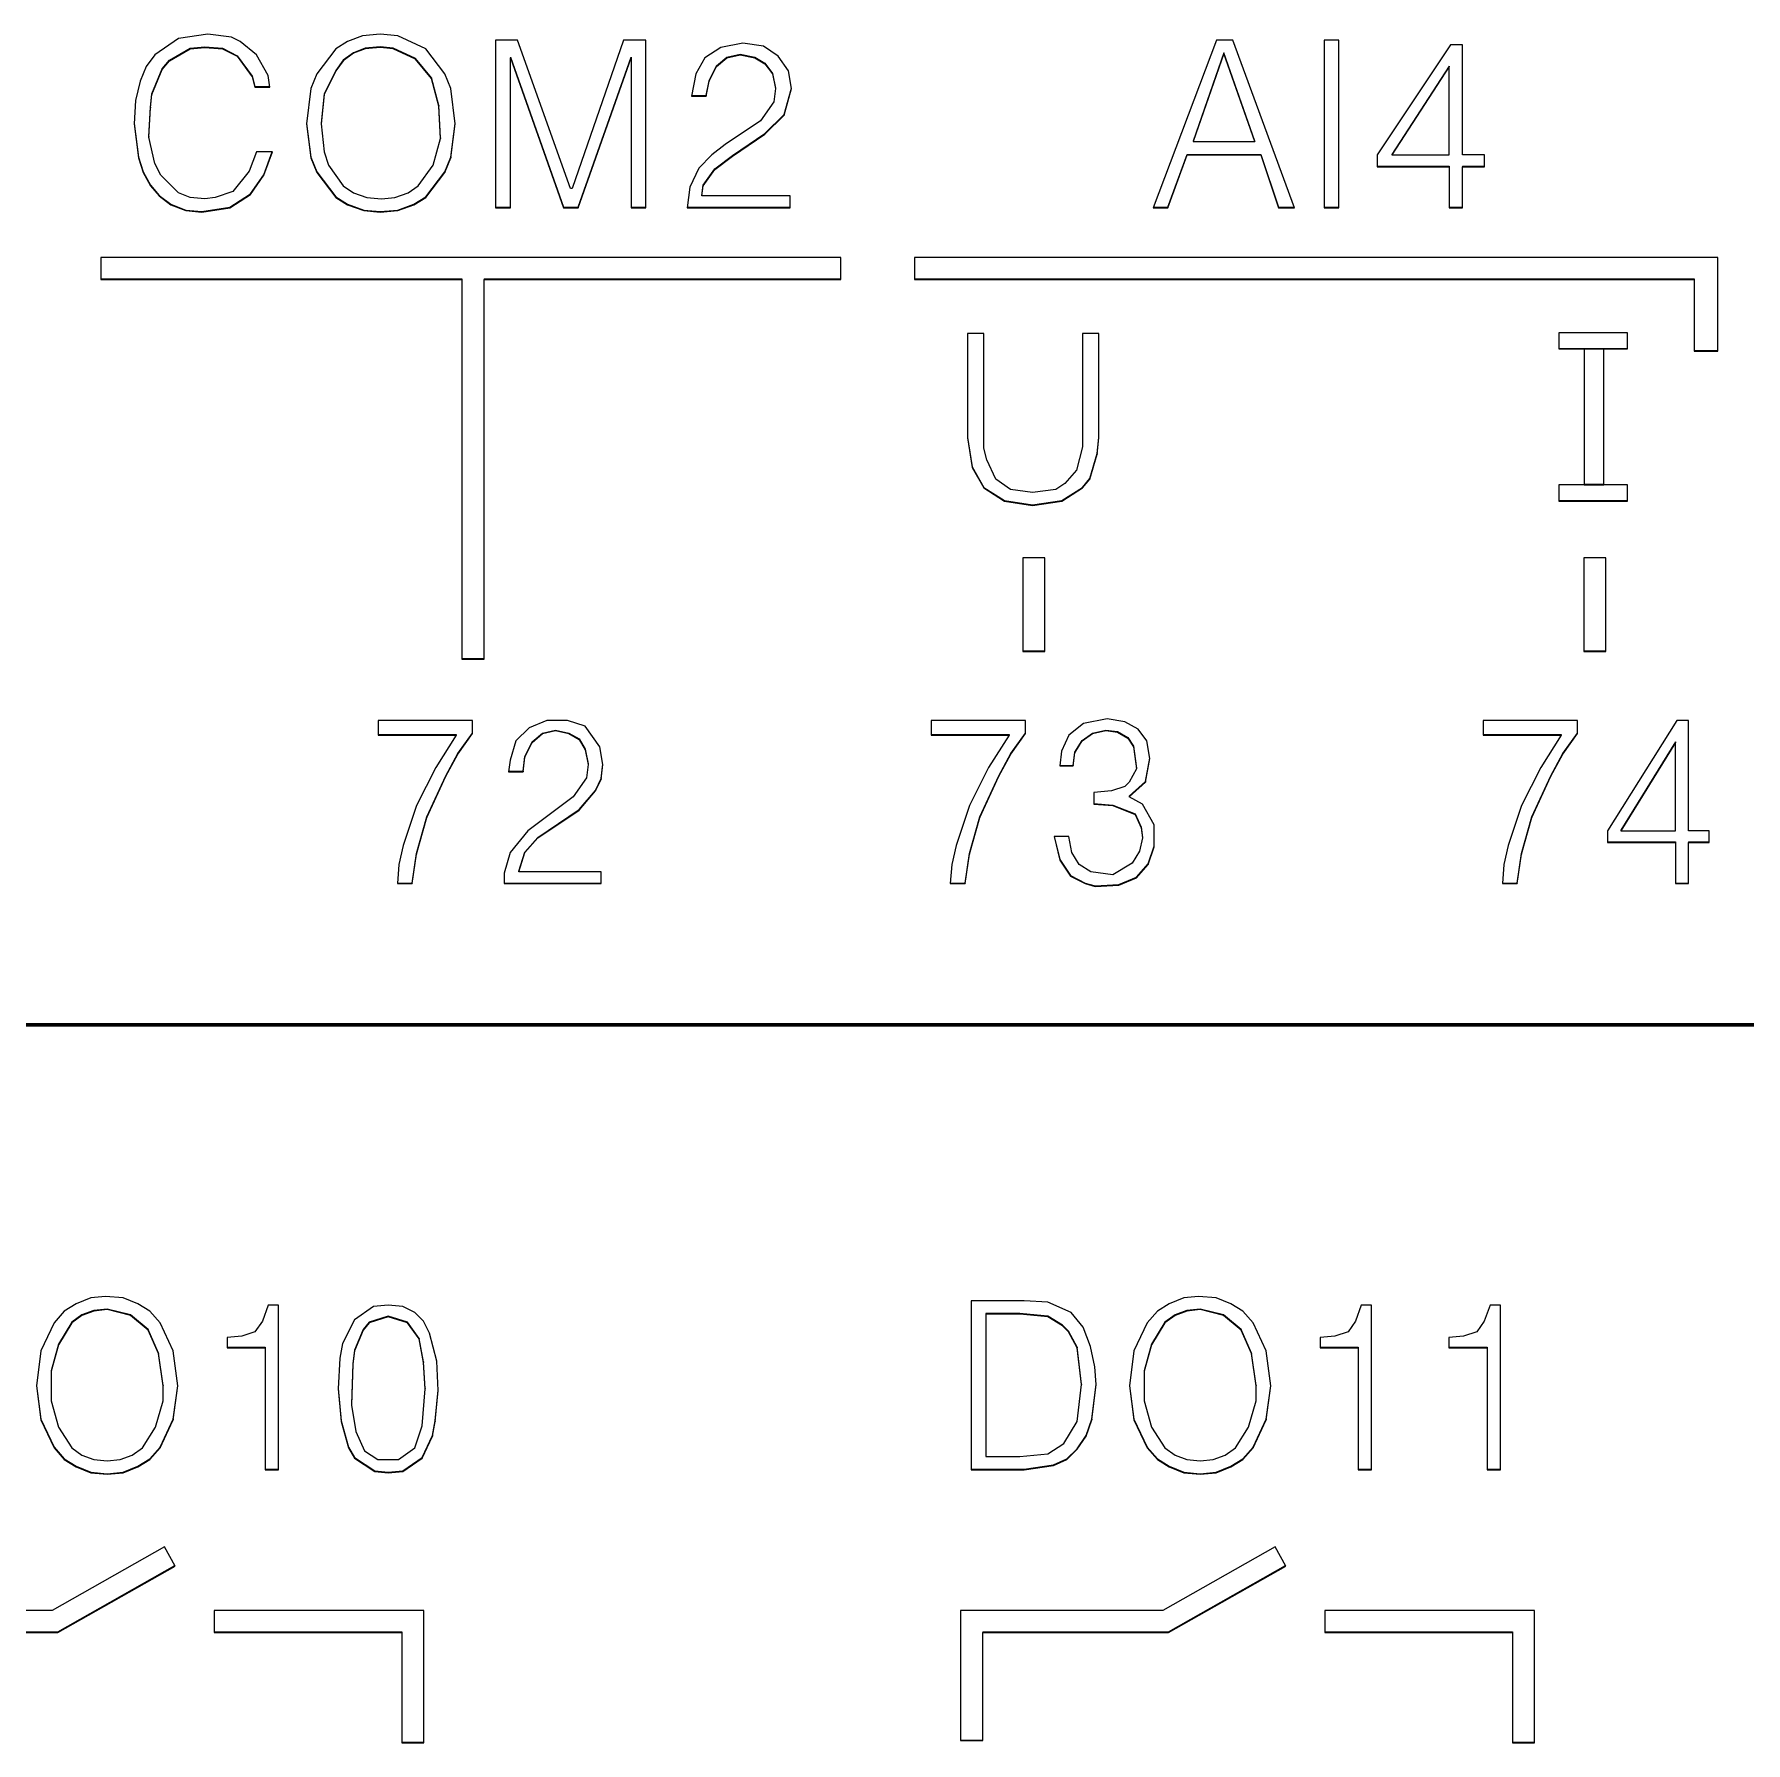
# Model space of a CAD drawing. Header units: millimetres. Extents: x 0 to 53000, y -591 to 24400.
# Drawn here: x 2838.14 to 2853.64, y 2864.5 to 2879.97 of the extents above; entities that cross this region are included whole.
import ezdxf
from ezdxf.enums import TextEntityAlignment as Align

# ---------------------------------------------------------------- set-up
doc = ezdxf.new("R2010")
doc.units = ezdxf.units.MM
doc.linetypes.add('K5LT_BASIC', pattern=[0])
doc.linetypes.add('K5LT_THIN', pattern=[0])
doc.layers.add('Основная', color=7, linetype='Continuous', lineweight=30)
doc.styles.add('текст', font='isocpeui.ttf')

# ---------------------------------------------------------------- blocks, each defined once
blk = doc.blocks.new('Программируемое реле ПР102')
at = {"layer": 'Основная', "linetype": 'K5LT_THIN', "lineweight": 18}
for p, q in [((51.276, -25.07), (51.063, -25.217)), ((51.543, -25.03), (51.276, -25.07)), ((51.756, -25.057), (51.543, -25.03)), ((51.836, -25.097), (51.756, -25.057)), ((51.983, -25.217), (51.836, -25.097)), ((52.809, -25.097), (52.703, -25.164)), ((52.943, -25.044), (52.809, -25.097)), ((53.103, -25.03), (52.943, -25.044)), ((53.263, -25.044), (53.103, -25.03)), ((53.516, -25.164), (53.263, -25.044)), ((54.149, -25.084), (54.149, -26.601)), ((54.349, -25.084), (54.149, -25.084)), ((54.829, -26.428), (54.349, -25.084)), ((55.309, -25.084), (54.843, -26.428)), ((55.509, -25.084), (55.309, -25.084)), ((55.509, -26.601), (55.509, -25.084)), ((56.389, -25.11), (56.189, -25.15)), ((56.576, -25.137), (56.389, -25.11)), ((60.679, -25.085), (60.106, -26.602)), ((60.826, -25.085), (60.679, -25.085)), ((61.386, -26.602), (60.826, -25.085)), ((61.653, -25.085), (61.653, -26.602)), ((61.786, -25.085), (61.653, -25.085)), ((61.786, -26.602), (61.786, -25.085)), ((51.063, -25.217), (50.983, -25.323)), ((51.129, -25.345), (51.196, -25.265)), ((51.196, -25.265), (51.383, -25.158)), ((51.196, -25.27), (51.383, -25.164)), ((51.196, -25.265), (51.196, -25.27)), ((51.383, -25.158), (51.516, -25.145)), ((51.383, -25.164), (51.516, -25.15)), ((51.383, -25.158), (51.383, -25.164)), ((51.516, -25.145), (51.676, -25.158)), ((51.516, -25.145), (51.516, -25.15)), ((51.516, -25.15), (51.676, -25.164)), ((51.676, -25.158), (51.809, -25.225)), ((51.676, -25.158), (51.676, -25.164)), ((51.676, -25.164), (51.809, -25.23)), ((51.809, -25.225), (51.809, -25.23)), ((51.809, -25.225), (51.943, -25.411)), ((51.809, -25.23), (51.943, -25.416)), ((52.089, -25.403), (51.983, -25.217)), ((52.703, -25.164), (52.529, -25.39)), ((52.769, -25.265), (52.703, -25.358)), ((52.863, -25.198), (52.769, -25.265)), ((52.863, -25.203), (52.769, -25.27)), ((52.769, -25.265), (52.769, -25.27)), ((52.969, -25.158), (52.863, -25.198)), ((52.969, -25.164), (52.863, -25.203)), ((52.863, -25.198), (52.863, -25.203)), ((53.103, -25.145), (52.969, -25.158)), ((53.103, -25.15), (52.969, -25.164)), ((52.969, -25.158), (52.969, -25.164)), ((53.223, -25.158), (53.103, -25.145)), ((53.103, -25.145), (53.103, -25.15)), ((53.223, -25.164), (53.103, -25.15)), ((53.423, -25.251), (53.223, -25.158)), ((53.223, -25.158), (53.223, -25.164)), ((53.423, -25.257), (53.223, -25.164)), ((53.423, -25.251), (53.423, -25.257)), ((53.569, -25.425), (53.423, -25.251)), ((53.569, -25.43), (53.423, -25.257)), ((53.689, -25.39), (53.516, -25.164)), ((54.283, -25.238), (54.283, -25.243)), ((54.283, -25.238), (54.763, -26.596)), ((54.283, -26.601), (54.283, -25.243)), ((54.283, -25.243), (54.763, -26.601)), ((54.896, -26.596), (55.376, -25.238)), ((54.896, -26.601), (55.376, -25.243)), ((55.376, -25.238), (55.376, -25.243)), ((55.376, -25.243), (55.376, -26.601)), ((56.043, -25.243), (55.963, -25.39)), ((56.189, -25.15), (56.043, -25.243)), ((56.149, -25.318), (56.243, -25.238)), ((56.149, -25.323), (56.243, -25.243)), ((56.243, -25.238), (56.363, -25.212)), ((56.243, -25.243), (56.363, -25.217)), ((56.243, -25.238), (56.243, -25.243)), ((56.363, -25.212), (56.363, -25.217)), ((56.363, -25.212), (56.496, -25.238)), ((56.363, -25.217), (56.496, -25.243)), ((56.496, -25.238), (56.496, -25.243)), ((56.496, -25.238), (56.589, -25.291)), ((56.496, -25.243), (56.589, -25.297)), ((56.709, -25.23), (56.576, -25.137)), ((56.803, -25.363), (56.709, -25.23)), ((60.746, -25.199), (60.466, -25.998)), ((60.746, -25.204), (60.466, -26.003)), ((60.746, -25.199), (60.746, -25.204)), ((61.026, -25.998), (60.746, -25.199)), ((61.026, -26.003), (60.746, -25.204)), ((62.799, -25.125), (62.133, -26.123)), ((62.906, -25.125), (62.799, -25.125)), ((62.906, -26.123), (62.906, -25.125)), ((50.983, -25.323), (50.929, -25.456)), ((51.036, -25.571), (51.129, -25.345)), ((51.036, -25.576), (51.129, -25.35)), ((51.129, -25.35), (51.196, -25.27)), ((51.129, -25.345), (51.129, -25.35)), ((51.943, -25.411), (51.943, -25.416)), ((51.943, -25.411), (51.969, -25.504)), ((51.943, -25.416), (51.969, -25.51)), ((52.103, -25.51), (52.089, -25.403)), ((52.529, -25.39), (52.476, -25.523)), ((52.703, -25.358), (52.596, -25.571)), ((52.703, -25.363), (52.596, -25.576)), ((52.769, -25.27), (52.703, -25.363)), ((52.703, -25.358), (52.703, -25.363)), ((53.743, -25.523), (53.689, -25.39)), ((55.963, -25.39), (55.923, -25.59)), ((56.083, -25.451), (56.149, -25.318)), ((56.083, -25.456), (56.149, -25.323)), ((56.149, -25.318), (56.149, -25.323)), ((56.589, -25.291), (56.656, -25.385)), ((56.589, -25.291), (56.589, -25.297)), ((56.589, -25.297), (56.656, -25.39)), ((56.656, -25.385), (56.656, -25.39)), ((56.656, -25.385), (56.683, -25.518)), ((56.656, -25.39), (56.683, -25.523)), ((56.829, -25.523), (56.803, -25.363)), ((62.786, -25.319), (62.266, -26.118)), ((62.786, -25.324), (62.266, -26.123)), ((62.786, -25.319), (62.786, -25.324)), ((62.786, -26.123), (62.786, -25.324)), ((50.929, -25.456), (50.889, -25.629)), ((51.023, -25.691), (51.036, -25.571)), ((51.023, -25.696), (51.036, -25.576)), ((51.036, -25.571), (51.036, -25.576)), ((51.969, -25.504), (52.102, -25.504)), ((51.969, -25.504), (51.969, -25.51)), ((51.969, -25.51), (52.103, -25.51)), ((52.476, -25.523), (52.436, -25.842)), ((52.596, -25.571), (52.569, -25.837)), ((52.596, -25.576), (52.569, -25.842)), ((52.596, -25.571), (52.596, -25.576)), ((53.569, -25.425), (53.569, -25.43)), ((53.636, -25.677), (53.569, -25.425)), ((53.636, -25.683), (53.569, -25.43)), ((53.783, -25.842), (53.743, -25.523)), ((56.056, -25.584), (56.083, -25.451)), ((56.056, -25.59), (56.083, -25.456)), ((56.083, -25.451), (56.083, -25.456)), ((56.683, -25.523), (56.669, -25.643)), ((56.683, -25.518), (56.683, -25.523)), ((56.763, -25.757), (56.829, -25.52)), ((56.763, -25.763), (56.829, -25.523)), ((50.889, -25.629), (50.876, -25.842)), ((51.009, -25.957), (51.023, -25.691)), ((51.009, -25.962), (51.023, -25.696)), ((51.023, -25.691), (51.023, -25.696)), ((53.636, -25.677), (53.636, -25.683)), ((53.649, -25.97), (53.636, -25.677)), ((53.649, -25.976), (53.636, -25.683)), ((55.923, -25.59), (56.056, -25.59)), ((55.924, -25.584), (56.056, -25.584)), ((56.056, -25.584), (56.056, -25.59)), ((56.669, -25.643), (56.549, -25.816)), ((50.876, -25.839), (50.916, -26.143)), ((50.876, -25.842), (50.916, -26.149)), ((52.436, -25.84), (52.476, -26.143)), ((52.436, -25.842), (52.476, -26.149)), ((52.569, -25.837), (52.569, -25.842)), ((52.569, -25.842), (52.596, -26.095)), ((53.743, -26.143), (53.782, -25.84)), ((53.743, -26.149), (53.783, -25.842)), ((56.549, -25.816), (56.229, -26.029)), ((56.589, -25.93), (56.763, -25.757)), ((56.589, -25.936), (56.763, -25.763)), ((56.763, -25.757), (56.763, -25.763)), ((51.009, -25.957), (51.009, -25.962)), ((51.063, -26.202), (51.009, -25.962)), ((53.583, -26.215), (53.649, -25.976)), ((53.649, -25.97), (53.649, -25.976)), ((56.229, -26.029), (56.109, -26.122)), ((56.296, -26.13), (56.589, -25.93)), ((56.296, -26.135), (56.589, -25.936)), ((56.589, -25.93), (56.589, -25.936)), ((60.466, -25.998), (60.466, -26.003)), ((60.466, -26.003), (61.026, -26.003)), ((61.026, -25.998), (61.026, -26.003)), ((50.916, -26.143), (50.956, -26.277)), ((50.916, -26.143), (50.916, -26.149)), ((50.916, -26.149), (50.956, -26.282)), ((51.983, -26.095), (51.916, -26.269)), ((52.129, -26.095), (51.983, -26.095)), ((52.049, -26.303), (52.127, -26.095)), ((52.049, -26.308), (52.129, -26.095)), ((52.476, -26.143), (52.529, -26.277)), ((52.476, -26.143), (52.476, -26.149)), ((52.476, -26.149), (52.529, -26.282)), ((52.596, -26.095), (52.636, -26.215)), ((53.689, -26.277), (53.743, -26.143)), ((53.689, -26.282), (53.743, -26.149)), ((53.743, -26.143), (53.743, -26.149)), ((56.109, -26.122), (55.989, -26.242)), ((56.136, -26.25), (56.296, -26.13)), ((56.136, -26.255), (56.296, -26.135)), ((56.296, -26.13), (56.296, -26.135)), ((60.239, -26.597), (60.413, -26.118)), ((60.239, -26.602), (60.413, -26.123)), ((60.413, -26.118), (60.413, -26.123)), ((60.413, -26.118), (61.079, -26.118)), ((60.413, -26.123), (61.079, -26.123)), ((61.079, -26.118), (61.239, -26.597)), ((61.079, -26.118), (61.079, -26.123)), ((61.079, -26.123), (61.239, -26.602)), ((62.133, -26.123), (62.133, -26.23)), ((62.266, -26.118), (62.266, -26.123)), ((62.266, -26.123), (62.786, -26.123)), ((63.106, -26.123), (62.906, -26.123)), ((63.106, -26.23), (63.106, -26.123)), ((50.956, -26.277), (50.956, -26.282)), ((50.956, -26.277), (51.023, -26.396)), ((50.956, -26.282), (51.023, -26.402)), ((51.116, -26.308), (51.063, -26.202)), ((51.276, -26.468), (51.116, -26.308)), ((51.916, -26.269), (51.769, -26.455)), ((51.929, -26.476), (52.049, -26.303)), ((51.929, -26.482), (52.049, -26.308)), ((52.049, -26.303), (52.049, -26.308)), ((52.529, -26.277), (52.529, -26.282)), ((52.529, -26.277), (52.703, -26.503)), ((52.529, -26.282), (52.703, -26.508)), ((52.636, -26.215), (52.769, -26.402)), ((53.449, -26.402), (53.583, -26.215)), ((53.516, -26.503), (53.689, -26.277)), ((53.516, -26.508), (53.689, -26.282)), ((53.689, -26.277), (53.689, -26.282)), ((55.989, -26.242), (55.909, -26.415)), ((56.029, -26.396), (56.136, -26.25)), ((56.029, -26.402), (56.136, -26.255)), ((56.136, -26.25), (56.136, -26.255)), ((62.133, -26.224), (62.786, -26.224)), ((62.133, -26.23), (62.786, -26.23)), ((62.786, -26.224), (62.786, -26.23)), ((62.786, -26.23), (62.786, -26.602)), ((62.906, -26.224), (62.906, -26.23)), ((62.906, -26.224), (63.106, -26.224)), ((62.906, -26.602), (62.906, -26.23)), ((62.906, -26.23), (63.106, -26.23)), ((51.023, -26.396), (51.023, -26.402)), ((51.023, -26.396), (51.103, -26.49)), ((51.023, -26.402), (51.103, -26.495)), ((51.103, -26.49), (51.103, -26.495)), ((51.103, -26.49), (51.209, -26.569)), ((51.103, -26.495), (51.209, -26.575)), ((51.383, -26.508), (51.276, -26.468)), ((51.516, -26.521), (51.383, -26.508)), ((51.609, -26.508), (51.516, -26.521)), ((51.769, -26.455), (51.609, -26.508)), ((51.743, -26.596), (51.929, -26.476)), ((51.743, -26.601), (51.929, -26.482)), ((51.929, -26.476), (51.929, -26.482)), ((52.703, -26.503), (52.703, -26.508)), ((52.703, -26.503), (52.809, -26.569)), ((52.703, -26.508), (52.809, -26.575)), ((52.769, -26.402), (52.863, -26.468)), ((52.863, -26.468), (52.983, -26.508)), ((52.983, -26.508), (53.116, -26.521)), ((53.116, -26.521), (53.236, -26.508)), ((53.236, -26.508), (53.356, -26.468)), ((53.356, -26.468), (53.449, -26.402)), ((53.409, -26.569), (53.516, -26.503)), ((53.409, -26.575), (53.516, -26.508)), ((53.516, -26.503), (53.516, -26.508)), ((54.843, -26.428), (54.829, -26.428)), ((55.909, -26.415), (55.883, -26.601)), ((56.016, -26.49), (56.029, -26.396)), ((56.016, -26.495), (56.029, -26.402)), ((56.016, -26.49), (56.016, -26.495)), ((56.816, -26.495), (56.016, -26.495)), ((56.029, -26.396), (56.029, -26.402)), ((56.816, -26.601), (56.816, -26.495)), ((51.209, -26.569), (51.209, -26.575)), ((51.209, -26.569), (51.343, -26.623)), ((51.209, -26.575), (51.343, -26.628)), ((51.343, -26.623), (51.343, -26.628)), ((51.343, -26.623), (51.489, -26.636)), ((51.343, -26.628), (51.489, -26.641)), ((51.489, -26.636), (51.743, -26.596)), ((51.489, -26.641), (51.743, -26.601)), ((51.489, -26.636), (51.489, -26.641)), ((51.743, -26.596), (51.743, -26.601)), ((52.809, -26.569), (52.809, -26.575)), ((52.809, -26.569), (52.956, -26.623)), ((52.809, -26.575), (52.956, -26.628)), ((52.956, -26.623), (53.103, -26.636)), ((52.956, -26.623), (52.956, -26.628)), ((52.956, -26.628), (53.103, -26.641)), ((53.103, -26.636), (53.263, -26.623)), ((53.103, -26.641), (53.263, -26.628)), ((53.103, -26.636), (53.103, -26.641)), ((53.263, -26.623), (53.409, -26.569)), ((53.263, -26.628), (53.409, -26.575)), ((53.263, -26.623), (53.263, -26.628)), ((53.409, -26.569), (53.409, -26.575)), ((54.149, -26.596), (54.283, -26.596)), ((54.149, -26.601), (54.283, -26.601)), ((54.763, -26.596), (54.763, -26.601)), ((54.763, -26.596), (54.896, -26.596)), ((54.763, -26.601), (54.896, -26.601)), ((54.896, -26.596), (54.896, -26.601)), ((55.376, -26.596), (55.509, -26.596)), ((55.376, -26.601), (55.509, -26.601)), ((55.883, -26.596), (56.816, -26.596)), ((55.883, -26.601), (56.816, -26.601)), ((60.106, -26.602), (60.239, -26.602)), ((60.108, -26.597), (60.239, -26.597)), ((60.239, -26.597), (60.239, -26.602)), ((61.239, -26.597), (61.384, -26.597)), ((61.239, -26.597), (61.239, -26.602)), ((61.239, -26.602), (61.386, -26.602)), ((61.653, -26.597), (61.786, -26.597)), ((61.653, -26.602), (61.786, -26.602)), ((62.786, -26.597), (62.906, -26.597)), ((62.786, -26.602), (62.906, -26.602)), ((50.575, -27.052), (50.575, -27.252)), ((57.275, -27.052), (50.575, -27.052)), ((57.275, -27.252), (57.275, -27.052)), ((65.219, -27.053), (57.944, -27.053)), ((57.944, -27.053), (57.944, -27.25)), ((65.219, -27.25), (65.219, -27.053)), ((50.575, -27.246), (53.845, -27.246)), ((50.575, -27.252), (53.845, -27.252)), ((53.845, -27.246), (53.845, -27.252)), ((53.845, -27.252), (53.845, -30.69)), ((54.045, -27.246), (54.045, -27.252)), ((54.045, -27.246), (57.275, -27.246)), ((54.045, -30.69), (54.045, -27.252)), ((54.045, -27.252), (57.275, -27.252)), ((57.944, -27.245), (65.005, -27.245)), ((57.944, -27.25), (65.005, -27.25)), ((65.005, -27.245), (65.005, -27.25)), ((65.005, -27.25), (65.005, -27.9)), ((65.219, -27.9), (65.219, -27.25)), ((58.572, -27.741), (58.425, -27.741)), ((58.425, -27.741), (58.425, -28.686)), ((58.572, -28.779), (58.572, -27.741)), ((59.612, -27.741), (59.465, -27.741)), ((59.465, -27.741), (59.465, -28.766)), ((59.612, -28.686), (59.612, -27.741)), ((64.402, -27.734), (63.78, -27.734)), ((63.78, -27.734), (63.78, -27.88)), ((64.402, -27.88), (64.402, -27.734)), ((63.78, -27.875), (64.402, -27.875)), ((63.78, -27.88), (64.402, -27.88)), ((64.01, -27.883), (64.01, -29.11)), ((64.187, -27.883), (64.01, -27.883)), ((64.187, -29.11), (64.187, -27.883)), ((65.005, -27.895), (65.219, -27.895)), ((65.005, -27.9), (65.219, -27.9)), ((58.425, -28.681), (58.465, -28.947)), ((58.425, -28.686), (58.465, -28.953)), ((58.599, -28.886), (58.572, -28.779)), ((59.465, -28.766), (59.412, -28.979)), ((59.532, -29.054), (59.599, -28.827)), ((59.532, -29.059), (59.599, -28.833)), ((59.599, -28.827), (59.612, -28.681)), ((59.599, -28.833), (59.612, -28.686)), ((59.599, -28.827), (59.599, -28.833)), ((58.465, -28.947), (58.572, -29.134)), ((58.465, -28.947), (58.465, -28.953)), ((58.465, -28.953), (58.572, -29.139)), ((58.679, -29.059), (58.599, -28.886)), ((59.412, -28.979), (59.305, -29.099)), ((58.572, -29.134), (58.759, -29.254)), ((58.572, -29.134), (58.572, -29.139)), ((58.572, -29.139), (58.759, -29.259)), ((58.812, -29.152), (58.679, -29.059)), ((59.305, -29.099), (59.225, -29.152)), ((59.279, -29.254), (59.465, -29.134)), ((59.279, -29.259), (59.465, -29.139)), ((59.465, -29.134), (59.532, -29.054)), ((59.465, -29.139), (59.532, -29.059)), ((59.465, -29.134), (59.465, -29.139)), ((59.532, -29.054), (59.532, -29.059)), ((63.78, -29.112), (63.78, -29.258)), ((64.402, -29.112), (63.78, -29.112)), ((64.01, -29.104), (64.187, -29.104)), ((64.01, -29.11), (64.187, -29.11)), ((64.402, -29.258), (64.402, -29.112)), ((58.759, -29.254), (58.759, -29.259)), ((58.759, -29.254), (59.012, -29.293)), ((58.759, -29.259), (59.012, -29.299)), ((59.012, -29.179), (58.812, -29.152)), ((59.225, -29.152), (59.012, -29.179)), ((59.012, -29.293), (59.279, -29.254)), ((59.012, -29.299), (59.279, -29.259)), ((59.012, -29.293), (59.012, -29.299)), ((59.279, -29.254), (59.279, -29.259)), ((63.78, -29.253), (64.402, -29.253)), ((63.78, -29.258), (64.402, -29.258)), ((58.925, -29.771), (58.925, -30.62)), ((59.125, -29.771), (58.925, -29.771)), ((59.125, -30.62), (59.125, -29.771)), ((64.005, -29.771), (64.005, -30.62)), ((64.205, -29.771), (64.005, -29.771)), ((64.205, -30.62), (64.205, -29.771)), ((53.845, -30.685), (54.045, -30.685)), ((53.845, -30.69), (54.045, -30.69)), ((58.925, -30.615), (59.125, -30.615)), ((58.925, -30.62), (59.125, -30.62)), ((64.005, -30.615), (64.205, -30.615)), ((64.005, -30.62), (64.205, -30.62)), ((53.087, -31.244), (53.087, -31.377)), ((53.94, -31.244), (53.087, -31.244)), ((53.94, -31.364), (53.94, -31.244)), ((54.453, -31.311), (54.333, -31.43)), ((54.613, -31.244), (54.453, -31.311)), ((54.8, -31.244), (54.613, -31.244)), ((54.96, -31.297), (54.8, -31.244)), ((55.093, -31.484), (54.96, -31.297)), ((58.095, -31.244), (58.095, -31.377)), ((58.948, -31.244), (58.095, -31.244)), ((58.948, -31.364), (58.948, -31.244)), ((59.475, -31.271), (59.341, -31.377)), ((59.688, -31.231), (59.475, -31.271)), ((59.848, -31.257), (59.688, -31.231)), ((59.968, -31.324), (59.848, -31.257)), ((63.095, -31.244), (63.095, -31.377)), ((63.948, -31.244), (63.095, -31.244)), ((63.948, -31.364), (63.948, -31.244)), ((64.848, -31.244), (64.221, -32.243)), ((64.955, -31.244), (64.848, -31.244)), ((64.955, -32.243), (64.955, -31.244)), ((53.087, -31.372), (53.793, -31.372)), ((53.087, -31.377), (53.793, -31.377)), ((53.793, -31.377), (53.607, -31.67)), ((53.793, -31.372), (53.793, -31.377)), ((53.807, -31.545), (53.94, -31.359)), ((53.807, -31.55), (53.94, -31.364)), ((54.333, -31.43), (54.28, -31.604)), ((54.413, -31.572), (54.48, -31.439)), ((54.413, -31.577), (54.48, -31.444)), ((54.48, -31.439), (54.573, -31.359)), ((54.48, -31.444), (54.573, -31.364)), ((54.48, -31.439), (54.48, -31.444)), ((54.573, -31.359), (54.693, -31.332)), ((54.573, -31.364), (54.693, -31.337)), ((54.573, -31.359), (54.573, -31.364)), ((54.693, -31.332), (54.813, -31.359)), ((54.693, -31.332), (54.693, -31.337)), ((54.693, -31.337), (54.813, -31.364)), ((54.813, -31.359), (54.813, -31.364)), ((54.813, -31.359), (54.907, -31.412)), ((54.813, -31.364), (54.907, -31.417)), ((54.907, -31.412), (54.907, -31.417)), ((54.907, -31.412), (54.96, -31.505)), ((54.907, -31.417), (54.96, -31.51)), ((58.095, -31.372), (58.801, -31.372)), ((58.095, -31.377), (58.801, -31.377)), ((58.801, -31.377), (58.615, -31.67)), ((58.801, -31.372), (58.801, -31.377)), ((58.815, -31.545), (58.948, -31.359)), ((58.815, -31.55), (58.948, -31.364)), ((59.341, -31.377), (59.275, -31.524)), ((59.395, -31.532), (59.461, -31.425)), ((59.395, -31.537), (59.461, -31.43)), ((59.461, -31.425), (59.555, -31.359)), ((59.461, -31.43), (59.555, -31.364)), ((59.461, -31.425), (59.461, -31.43)), ((59.555, -31.359), (59.675, -31.332)), ((59.555, -31.364), (59.675, -31.337)), ((59.555, -31.359), (59.555, -31.364)), ((59.675, -31.332), (59.675, -31.337)), ((59.675, -31.332), (59.781, -31.345)), ((59.675, -31.337), (59.781, -31.351)), ((59.781, -31.345), (59.781, -31.351)), ((59.781, -31.345), (59.875, -31.399)), ((59.781, -31.351), (59.875, -31.404)), ((59.875, -31.399), (59.928, -31.479)), ((59.875, -31.399), (59.875, -31.404)), ((59.875, -31.404), (59.928, -31.484)), ((60.048, -31.43), (59.968, -31.324)), ((60.075, -31.59), (60.048, -31.43)), ((63.095, -31.372), (63.801, -31.372)), ((63.095, -31.377), (63.801, -31.377)), ((63.801, -31.377), (63.615, -31.67)), ((63.801, -31.372), (63.801, -31.377)), ((63.815, -31.545), (63.948, -31.359)), ((63.815, -31.55), (63.948, -31.364)), ((64.835, -31.439), (64.341, -32.237)), ((64.835, -31.444), (64.341, -32.243)), ((64.835, -31.439), (64.835, -31.444)), ((64.835, -32.243), (64.835, -31.444)), ((53.7, -31.745), (53.807, -31.545)), ((53.7, -31.75), (53.807, -31.55)), ((53.807, -31.545), (53.807, -31.55)), ((54.28, -31.604), (54.267, -31.71)), ((54.4, -31.705), (54.413, -31.572)), ((54.4, -31.71), (54.413, -31.577)), ((54.413, -31.572), (54.413, -31.577)), ((54.96, -31.505), (54.987, -31.638)), ((54.96, -31.505), (54.96, -31.51)), ((54.96, -31.51), (54.987, -31.644)), ((55.12, -31.644), (55.093, -31.484)), ((58.708, -31.745), (58.815, -31.545)), ((58.708, -31.75), (58.815, -31.55)), ((58.815, -31.545), (58.815, -31.55)), ((59.275, -31.524), (59.261, -31.657)), ((59.381, -31.652), (59.395, -31.532)), ((59.381, -31.657), (59.395, -31.537)), ((59.395, -31.532), (59.395, -31.537)), ((59.928, -31.479), (59.928, -31.484)), ((59.928, -31.479), (59.955, -31.678)), ((59.928, -31.484), (59.955, -31.683)), ((60.035, -31.798), (60.074, -31.587)), ((60.035, -31.803), (60.075, -31.59)), ((63.708, -31.745), (63.815, -31.545)), ((63.708, -31.75), (63.815, -31.55)), ((63.815, -31.545), (63.815, -31.55)), ((53.607, -31.67), (53.433, -32.016)), ((53.527, -32.118), (53.7, -31.745)), ((53.527, -32.123), (53.7, -31.75)), ((53.7, -31.745), (53.7, -31.75)), ((54.267, -31.705), (54.4, -31.705)), ((54.267, -31.71), (54.4, -31.71)), ((54.4, -31.705), (54.4, -31.71)), ((54.973, -31.763), (54.853, -31.936)), ((54.987, -31.644), (54.973, -31.763)), ((54.987, -31.638), (54.987, -31.644)), ((55.053, -31.878), (55.107, -31.771)), ((55.053, -31.883), (55.107, -31.777)), ((55.107, -31.771), (55.12, -31.642)), ((55.107, -31.777), (55.12, -31.644)), ((55.107, -31.771), (55.107, -31.777)), ((58.615, -31.67), (58.441, -32.016)), ((58.535, -32.118), (58.708, -31.745)), ((58.535, -32.123), (58.708, -31.75)), ((58.708, -31.745), (58.708, -31.75)), ((59.261, -31.657), (59.381, -31.657)), ((59.262, -31.652), (59.381, -31.652)), ((59.381, -31.652), (59.381, -31.657)), ((59.955, -31.683), (59.888, -31.803)), ((59.955, -31.678), (59.955, -31.683)), ((63.615, -31.67), (63.441, -32.016)), ((63.535, -32.118), (63.708, -31.745)), ((63.535, -32.123), (63.708, -31.75)), ((63.708, -31.745), (63.708, -31.75)), ((54.907, -32.051), (55.053, -31.878)), ((54.907, -32.056), (55.053, -31.883)), ((55.053, -31.878), (55.053, -31.883)), ((59.728, -31.883), (59.568, -31.897)), ((59.568, -31.897), (59.568, -32.003)), ((59.848, -31.843), (59.728, -31.883)), ((59.888, -31.803), (59.848, -31.843)), ((59.888, -31.931), (60.035, -31.798)), ((59.888, -31.936), (60.035, -31.803)), ((59.888, -31.931), (59.888, -31.936)), ((60.035, -31.798), (60.035, -31.803)), ((53.433, -32.016), (53.313, -32.376)), ((54.853, -31.936), (54.44, -32.243)), ((54.533, -32.304), (54.907, -32.051)), ((54.533, -32.309), (54.907, -32.056)), ((54.907, -32.051), (54.907, -32.056)), ((58.441, -32.016), (58.321, -32.376)), ((59.568, -31.998), (59.741, -32.011)), ((59.568, -32.003), (59.741, -32.016)), ((59.741, -32.011), (59.741, -32.016)), ((59.741, -32.011), (59.941, -32.091)), ((59.741, -32.016), (59.941, -32.096)), ((60.008, -32.003), (59.888, -31.936)), ((60.115, -32.189), (60.008, -32.003)), ((63.441, -32.016), (63.321, -32.376)), ((53.433, -32.45), (53.527, -32.118)), ((53.433, -32.456), (53.527, -32.123)), ((53.527, -32.118), (53.527, -32.123)), ((54.44, -32.243), (54.28, -32.442)), ((58.441, -32.45), (58.535, -32.118)), ((58.441, -32.456), (58.535, -32.123)), ((58.535, -32.118), (58.535, -32.123)), ((59.941, -32.091), (59.941, -32.096)), ((59.941, -32.091), (59.995, -32.211)), ((59.941, -32.096), (59.995, -32.216)), ((59.995, -32.211), (60.008, -32.304)), ((59.995, -32.211), (59.995, -32.216)), ((59.995, -32.216), (60.008, -32.309)), ((60.115, -32.389), (60.115, -32.189)), ((63.441, -32.45), (63.535, -32.118)), ((63.441, -32.456), (63.535, -32.123)), ((63.535, -32.118), (63.535, -32.123)), ((64.221, -32.243), (64.221, -32.349)), ((64.341, -32.237), (64.341, -32.243)), ((64.341, -32.243), (64.835, -32.243)), ((65.141, -32.243), (64.955, -32.243)), ((65.141, -32.349), (65.141, -32.243)), ((53.313, -32.376), (53.273, -32.549)), ((54.413, -32.437), (54.533, -32.304)), ((54.413, -32.442), (54.533, -32.309)), ((54.533, -32.304), (54.533, -32.309)), ((58.321, -32.376), (58.281, -32.549)), ((59.341, -32.296), (59.208, -32.296)), ((59.208, -32.296), (59.261, -32.509)), ((59.209, -32.296), (59.261, -32.504)), ((59.368, -32.442), (59.341, -32.296)), ((60.008, -32.309), (59.981, -32.429)), ((60.008, -32.304), (60.008, -32.309)), ((60.061, -32.544), (60.115, -32.384)), ((60.061, -32.549), (60.115, -32.389)), ((63.321, -32.376), (63.281, -32.549)), ((64.221, -32.344), (64.835, -32.344)), ((64.221, -32.349), (64.835, -32.349)), ((64.835, -32.344), (64.835, -32.349)), ((64.835, -32.349), (64.835, -32.722)), ((64.955, -32.344), (64.955, -32.349)), ((64.955, -32.344), (65.141, -32.344)), ((64.955, -32.722), (64.955, -32.349)), ((64.955, -32.349), (65.141, -32.349)), ((53.273, -32.549), (53.26, -32.722)), ((53.393, -32.717), (53.433, -32.45)), ((53.393, -32.722), (53.433, -32.456)), ((53.433, -32.45), (53.433, -32.456)), ((54.28, -32.442), (54.227, -32.629)), ((54.36, -32.61), (54.413, -32.437)), ((54.36, -32.615), (54.413, -32.442)), ((54.413, -32.437), (54.413, -32.442)), ((58.281, -32.549), (58.268, -32.722)), ((58.401, -32.717), (58.441, -32.45)), ((58.401, -32.722), (58.441, -32.456)), ((58.441, -32.45), (58.441, -32.456)), ((59.261, -32.504), (59.355, -32.65)), ((59.261, -32.504), (59.261, -32.509)), ((59.261, -32.509), (59.355, -32.655)), ((59.435, -32.549), (59.368, -32.442)), ((59.541, -32.615), (59.435, -32.549)), ((59.915, -32.536), (59.741, -32.642)), ((59.981, -32.429), (59.915, -32.536)), ((59.955, -32.664), (60.061, -32.544)), ((59.955, -32.669), (60.061, -32.549)), ((60.061, -32.544), (60.061, -32.549)), ((63.281, -32.549), (63.268, -32.722)), ((63.401, -32.717), (63.441, -32.45)), ((63.401, -32.722), (63.441, -32.456)), ((63.441, -32.45), (63.441, -32.456)), ((54.227, -32.629), (54.227, -32.722)), ((54.36, -32.61), (54.36, -32.615)), ((55.107, -32.615), (54.36, -32.615)), ((55.107, -32.722), (55.107, -32.615)), ((59.355, -32.65), (59.488, -32.717)), ((59.355, -32.65), (59.355, -32.655)), ((59.355, -32.655), (59.488, -32.722)), ((59.741, -32.642), (59.541, -32.615)), ((59.795, -32.73), (59.955, -32.664)), ((59.795, -32.735), (59.955, -32.669)), ((59.955, -32.664), (59.955, -32.669)), ((53.26, -32.717), (53.393, -32.717)), ((53.26, -32.722), (53.393, -32.722)), ((53.393, -32.717), (53.393, -32.722)), ((54.227, -32.717), (55.107, -32.717)), ((54.227, -32.722), (55.107, -32.722)), ((58.268, -32.717), (58.401, -32.717)), ((58.268, -32.722), (58.401, -32.722)), ((58.401, -32.717), (58.401, -32.722)), ((59.488, -32.717), (59.488, -32.722)), ((59.488, -32.717), (59.581, -32.743)), ((59.488, -32.722), (59.581, -32.749)), ((59.581, -32.743), (59.795, -32.73)), ((59.581, -32.749), (59.795, -32.735)), ((59.581, -32.743), (59.581, -32.749)), ((59.795, -32.73), (59.795, -32.735)), ((63.268, -32.717), (63.401, -32.717)), ((63.268, -32.722), (63.401, -32.722)), ((63.401, -32.717), (63.401, -32.722)), ((64.835, -32.717), (64.955, -32.717)), ((64.835, -32.722), (64.955, -32.722)), ((50.35, -36.527), (50.243, -36.593)), ((50.483, -36.473), (50.35, -36.527)), ((50.617, -36.46), (50.483, -36.473)), ((50.63, -36.575), (50.51, -36.588)), ((50.63, -36.58), (50.51, -36.593)), ((50.777, -36.473), (50.617, -36.46)), ((50.63, -36.575), (50.63, -36.58)), ((50.843, -36.628), (50.63, -36.575)), ((50.843, -36.633), (50.63, -36.58)), ((50.91, -36.527), (50.777, -36.473)), ((51.017, -36.593), (50.91, -36.527)), ((52.09, -36.54), (52.037, -36.686)), ((52.183, -36.54), (52.09, -36.54)), ((52.183, -38.031), (52.183, -36.54)), ((53.043, -36.553), (52.87, -36.673)), ((53.177, -36.54), (53.043, -36.553)), ((53.31, -36.553), (53.177, -36.54)), ((53.417, -36.607), (53.31, -36.553)), ((58.457, -36.5), (58.457, -38.031)), ((58.937, -36.5), (58.457, -36.5)), ((59.15, -36.513), (58.937, -36.5)), ((59.363, -36.607), (59.15, -36.513)), ((60.25, -36.527), (60.143, -36.593)), ((60.383, -36.473), (60.25, -36.527)), ((60.517, -36.46), (60.383, -36.473)), ((60.53, -36.575), (60.41, -36.588)), ((60.53, -36.58), (60.41, -36.593)), ((60.677, -36.473), (60.517, -36.46)), ((60.53, -36.575), (60.53, -36.58)), ((60.743, -36.628), (60.53, -36.575)), ((60.743, -36.633), (60.53, -36.58)), ((60.81, -36.527), (60.677, -36.473)), ((60.917, -36.593), (60.81, -36.527)), ((61.99, -36.54), (61.937, -36.686)), ((62.083, -36.54), (61.99, -36.54)), ((62.083, -38.031), (62.083, -36.54)), ((63.157, -36.54), (63.103, -36.686)), ((63.25, -36.54), (63.157, -36.54)), ((63.25, -38.031), (63.25, -36.54)), ((50.15, -36.7), (50.03, -36.953)), ((50.243, -36.593), (50.15, -36.7)), ((50.31, -36.695), (50.19, -36.894)), ((50.31, -36.7), (50.19, -36.899)), ((50.403, -36.628), (50.31, -36.695)), ((50.403, -36.633), (50.31, -36.7)), ((50.31, -36.695), (50.31, -36.7)), ((50.51, -36.588), (50.403, -36.628)), ((50.51, -36.593), (50.403, -36.633)), ((50.403, -36.628), (50.403, -36.633)), ((50.51, -36.588), (50.51, -36.593)), ((51.003, -36.761), (50.843, -36.628)), ((50.843, -36.628), (50.843, -36.633)), ((51.003, -36.766), (50.843, -36.633)), ((51.11, -36.7), (51.017, -36.593)), ((51.23, -36.953), (51.11, -36.7)), ((52.037, -36.686), (51.97, -36.78)), ((52.87, -36.673), (52.763, -36.886)), ((53.003, -36.695), (52.95, -36.761)), ((53.003, -36.7), (52.95, -36.766)), ((53.177, -36.641), (53.003, -36.695)), ((53.177, -36.647), (53.003, -36.7)), ((53.003, -36.695), (53.003, -36.7)), ((53.177, -36.641), (53.177, -36.647)), ((53.35, -36.695), (53.177, -36.641)), ((53.35, -36.7), (53.177, -36.647)), ((53.457, -36.841), (53.35, -36.695)), ((53.35, -36.695), (53.35, -36.7)), ((53.457, -36.846), (53.35, -36.7)), ((53.497, -36.686), (53.417, -36.607)), ((53.55, -36.793), (53.497, -36.686)), ((58.897, -36.615), (58.59, -36.615)), ((58.59, -36.615), (58.59, -36.62)), ((58.59, -36.62), (58.59, -37.911)), ((58.897, -36.62), (58.59, -36.62)), ((59.15, -36.641), (58.897, -36.615)), ((58.897, -36.615), (58.897, -36.62)), ((59.15, -36.647), (58.897, -36.62)), ((59.15, -36.641), (59.15, -36.647)), ((59.283, -36.721), (59.15, -36.641)), ((59.283, -36.726), (59.15, -36.647)), ((59.283, -36.721), (59.283, -36.726)), ((59.337, -36.774), (59.283, -36.721)), ((59.337, -36.78), (59.283, -36.726)), ((59.47, -36.74), (59.363, -36.607)), ((59.537, -36.913), (59.47, -36.74)), ((60.05, -36.7), (59.93, -36.953)), ((60.143, -36.593), (60.05, -36.7)), ((60.21, -36.695), (60.09, -36.894)), ((60.21, -36.7), (60.09, -36.899)), ((60.303, -36.628), (60.21, -36.695)), ((60.303, -36.633), (60.21, -36.7)), ((60.21, -36.695), (60.21, -36.7)), ((60.41, -36.588), (60.303, -36.628)), ((60.41, -36.593), (60.303, -36.633)), ((60.303, -36.628), (60.303, -36.633)), ((60.41, -36.588), (60.41, -36.593)), ((60.903, -36.761), (60.743, -36.628)), ((60.743, -36.628), (60.743, -36.633)), ((60.903, -36.766), (60.743, -36.633)), ((61.01, -36.7), (60.917, -36.593)), ((61.13, -36.953), (61.01, -36.7)), ((61.937, -36.686), (61.87, -36.78)), ((63.103, -36.686), (63.037, -36.78)), ((50.19, -36.894), (50.123, -37.134)), ((50.19, -36.894), (50.19, -36.899)), ((51.097, -36.974), (51.003, -36.761)), ((51.003, -36.761), (51.003, -36.766)), ((51.097, -36.979), (51.003, -36.766)), ((51.85, -36.82), (51.717, -36.833)), ((51.717, -36.833), (51.717, -36.926)), ((51.97, -36.78), (51.85, -36.82)), ((52.763, -36.886), (52.737, -37.019)), ((52.95, -36.761), (52.87, -36.948)), ((52.95, -36.766), (52.87, -36.953)), ((52.95, -36.761), (52.95, -36.766)), ((53.457, -36.841), (53.457, -36.846)), ((53.497, -37.054), (53.457, -36.841)), ((53.497, -37.059), (53.457, -36.846)), ((53.617, -37.046), (53.55, -36.793)), ((59.337, -36.774), (59.337, -36.78)), ((59.417, -36.921), (59.337, -36.774)), ((59.417, -36.926), (59.337, -36.78)), ((60.09, -36.894), (60.023, -37.134)), ((60.09, -36.894), (60.09, -36.899)), ((60.997, -36.974), (60.903, -36.761)), ((60.903, -36.761), (60.903, -36.766)), ((60.997, -36.979), (60.903, -36.766)), ((61.75, -36.82), (61.617, -36.833)), ((61.617, -36.833), (61.617, -36.926)), ((61.87, -36.78), (61.75, -36.82)), ((62.917, -36.82), (62.783, -36.833)), ((62.783, -36.833), (62.783, -36.926)), ((63.037, -36.78), (62.917, -36.82)), ((50.03, -36.953), (49.99, -37.272)), ((50.19, -36.899), (50.123, -37.139)), ((51.137, -37.267), (51.097, -36.974)), ((51.097, -36.974), (51.097, -36.979)), ((51.137, -37.272), (51.097, -36.979)), ((51.27, -37.272), (51.23, -36.953)), ((51.717, -36.921), (52.063, -36.921)), ((51.717, -36.926), (52.063, -36.926)), ((52.063, -36.921), (52.063, -36.926)), ((52.063, -36.926), (52.063, -38.031)), ((52.737, -37.019), (52.723, -37.299)), ((52.87, -36.948), (52.857, -37.067)), ((52.87, -36.953), (52.857, -37.073)), ((52.87, -36.948), (52.87, -36.953)), ((53.63, -37.312), (53.617, -37.046)), ((59.417, -36.921), (59.417, -36.926)), ((59.457, -37.254), (59.417, -36.921)), ((59.457, -37.259), (59.417, -36.926)), ((59.577, -37.099), (59.537, -36.913)), ((59.93, -36.953), (59.89, -37.272)), ((60.09, -36.899), (60.023, -37.139)), ((60.997, -36.974), (60.997, -36.979)), ((61.037, -37.267), (60.997, -36.974)), ((61.037, -37.272), (60.997, -36.979)), ((61.17, -37.272), (61.13, -36.953)), ((61.617, -36.921), (61.963, -36.921)), ((61.617, -36.926), (61.963, -36.926)), ((61.963, -36.921), (61.963, -36.926)), ((61.963, -36.926), (61.963, -38.031)), ((62.783, -36.921), (63.13, -36.921)), ((62.783, -36.926), (63.13, -36.926)), ((63.13, -36.921), (63.13, -36.926)), ((63.13, -36.926), (63.13, -38.031)), ((50.123, -37.134), (50.123, -37.139)), ((50.123, -37.139), (50.123, -37.405)), ((52.857, -37.067), (52.843, -37.44)), ((52.857, -37.073), (52.843, -37.445)), ((52.857, -37.067), (52.857, -37.073)), ((53.51, -37.294), (53.497, -37.054)), ((53.497, -37.054), (53.497, -37.059)), ((53.51, -37.299), (53.497, -37.059)), ((59.59, -37.259), (59.577, -37.099)), ((60.023, -37.134), (60.023, -37.139)), ((60.023, -37.139), (60.023, -37.405)), ((49.99, -37.27), (50.03, -37.573)), ((49.99, -37.272), (50.03, -37.579)), ((51.137, -37.267), (51.137, -37.272)), ((51.137, -37.405), (51.137, -37.272)), ((51.23, -37.573), (51.27, -37.27)), ((51.23, -37.579), (51.27, -37.272)), ((52.723, -37.299), (52.75, -37.592)), ((52.724, -37.296), (52.75, -37.587)), ((53.483, -37.632), (53.51, -37.299)), ((53.51, -37.294), (53.51, -37.299)), ((53.603, -37.587), (53.63, -37.309)), ((53.603, -37.592), (53.63, -37.312)), ((59.417, -37.592), (59.457, -37.259)), ((59.457, -37.254), (59.457, -37.259)), ((59.55, -37.573), (59.59, -37.256)), ((59.55, -37.579), (59.59, -37.259)), ((59.89, -37.27), (59.93, -37.573)), ((59.89, -37.272), (59.93, -37.579)), ((61.037, -37.267), (61.037, -37.272)), ((61.037, -37.405), (61.037, -37.272)), ((61.13, -37.573), (61.17, -37.27)), ((61.13, -37.579), (61.17, -37.272)), ((50.123, -37.405), (50.19, -37.645)), ((51.07, -37.645), (51.137, -37.405)), ((52.843, -37.44), (52.843, -37.445)), ((52.843, -37.445), (52.883, -37.685)), ((60.023, -37.405), (60.09, -37.645)), ((60.97, -37.645), (61.037, -37.405)), ((50.03, -37.573), (50.03, -37.579)), ((50.03, -37.573), (50.15, -37.826)), ((50.03, -37.579), (50.15, -37.832)), ((50.19, -37.645), (50.31, -37.832)), ((50.95, -37.832), (51.07, -37.645)), ((51.11, -37.826), (51.23, -37.573)), ((51.11, -37.832), (51.23, -37.579)), ((51.23, -37.573), (51.23, -37.579)), ((52.75, -37.587), (52.75, -37.592)), ((52.75, -37.587), (52.817, -37.826)), ((52.75, -37.592), (52.817, -37.832)), ((53.417, -37.832), (53.483, -37.632)), ((53.577, -37.72), (53.603, -37.587)), ((53.577, -37.725), (53.603, -37.592)), ((53.603, -37.587), (53.603, -37.592)), ((59.297, -37.792), (59.417, -37.592)), ((59.497, -37.72), (59.55, -37.573)), ((59.497, -37.725), (59.55, -37.579)), ((59.55, -37.573), (59.55, -37.579)), ((59.93, -37.573), (59.93, -37.579)), ((59.93, -37.573), (60.05, -37.826)), ((59.93, -37.579), (60.05, -37.832)), ((60.09, -37.645), (60.21, -37.832)), ((60.85, -37.832), (60.97, -37.645)), ((61.01, -37.826), (61.13, -37.573)), ((61.01, -37.832), (61.13, -37.579)), ((61.13, -37.573), (61.13, -37.579)), ((52.883, -37.685), (52.963, -37.858)), ((53.483, -37.92), (53.577, -37.72)), ((53.483, -37.925), (53.577, -37.725)), ((53.577, -37.72), (53.577, -37.725)), ((59.15, -37.885), (59.297, -37.792)), ((59.417, -37.84), (59.497, -37.72)), ((59.417, -37.845), (59.497, -37.725)), ((59.497, -37.72), (59.497, -37.725)), ((50.15, -37.826), (50.15, -37.832)), ((50.15, -37.826), (50.243, -37.933)), ((50.15, -37.832), (50.243, -37.938)), ((50.243, -37.933), (50.35, -37.999)), ((50.243, -37.933), (50.243, -37.938)), ((50.243, -37.938), (50.35, -38.005)), ((50.31, -37.832), (50.403, -37.898)), ((50.403, -37.898), (50.51, -37.938)), ((50.51, -37.938), (50.63, -37.951)), ((50.63, -37.951), (50.75, -37.938)), ((50.75, -37.938), (50.857, -37.898)), ((50.857, -37.898), (50.95, -37.832)), ((50.91, -37.999), (51.017, -37.933)), ((50.91, -38.005), (51.017, -37.938)), ((51.017, -37.933), (51.11, -37.826)), ((51.017, -37.938), (51.11, -37.832)), ((51.017, -37.933), (51.017, -37.938)), ((51.11, -37.826), (51.11, -37.832)), ((52.817, -37.826), (52.87, -37.92)), ((52.817, -37.826), (52.817, -37.832)), ((52.817, -37.832), (52.87, -37.925)), ((52.87, -37.92), (53.057, -38.039)), ((52.87, -37.92), (52.87, -37.925)), ((52.87, -37.925), (53.057, -38.045)), ((52.963, -37.858), (53.083, -37.938)), ((53.083, -37.938), (53.27, -37.938)), ((53.27, -37.938), (53.417, -37.832)), ((53.31, -38.039), (53.483, -37.92)), ((53.31, -38.045), (53.483, -37.925)), ((53.483, -37.92), (53.483, -37.925)), ((58.59, -37.911), (58.897, -37.911)), ((58.897, -37.911), (59.15, -37.885)), ((59.203, -37.986), (59.323, -37.933)), ((59.203, -37.991), (59.323, -37.938)), ((59.323, -37.933), (59.417, -37.84)), ((59.323, -37.938), (59.417, -37.845)), ((59.323, -37.933), (59.323, -37.938)), ((59.417, -37.84), (59.417, -37.845)), ((60.05, -37.826), (60.143, -37.933)), ((60.05, -37.826), (60.05, -37.832)), ((60.05, -37.832), (60.143, -37.938)), ((60.143, -37.933), (60.25, -37.999)), ((60.143, -37.933), (60.143, -37.938)), ((60.143, -37.938), (60.25, -38.005)), ((60.21, -37.832), (60.303, -37.898)), ((60.303, -37.898), (60.41, -37.938)), ((60.41, -37.938), (60.53, -37.951)), ((60.53, -37.951), (60.65, -37.938)), ((60.65, -37.938), (60.757, -37.898)), ((60.757, -37.898), (60.85, -37.832)), ((60.81, -37.999), (60.917, -37.933)), ((60.81, -38.005), (60.917, -37.938)), ((60.917, -37.933), (61.01, -37.826)), ((60.917, -37.938), (61.01, -37.832)), ((60.917, -37.933), (60.917, -37.938)), ((61.01, -37.826), (61.01, -37.832)), ((50.35, -37.999), (50.35, -38.005)), ((50.35, -37.999), (50.483, -38.053)), ((50.35, -38.005), (50.483, -38.058)), ((50.483, -38.053), (50.483, -38.058)), ((50.483, -38.053), (50.63, -38.066)), ((50.483, -38.058), (50.63, -38.071)), ((50.63, -38.066), (50.777, -38.053)), ((50.63, -38.071), (50.777, -38.058)), ((50.63, -38.066), (50.63, -38.071)), ((50.777, -38.053), (50.91, -37.999)), ((50.777, -38.058), (50.91, -38.005)), ((50.777, -38.053), (50.777, -38.058)), ((50.91, -37.999), (50.91, -38.005)), ((52.063, -38.026), (52.183, -38.026)), ((52.063, -38.031), (52.183, -38.031)), ((53.057, -38.039), (53.057, -38.045)), ((53.057, -38.039), (53.177, -38.053)), ((53.057, -38.045), (53.177, -38.058)), ((53.177, -38.053), (53.31, -38.039)), ((53.177, -38.058), (53.31, -38.045)), ((53.177, -38.053), (53.177, -38.058)), ((53.31, -38.039), (53.31, -38.045)), ((58.457, -38.026), (58.937, -38.026)), ((58.457, -38.031), (58.937, -38.031)), ((58.937, -38.026), (59.203, -37.986)), ((58.937, -38.031), (59.203, -37.991)), ((58.937, -38.026), (58.937, -38.031)), ((59.203, -37.986), (59.203, -37.991)), ((60.25, -37.999), (60.383, -38.053)), ((60.25, -37.999), (60.25, -38.005)), ((60.25, -38.005), (60.383, -38.058)), ((60.383, -38.053), (60.53, -38.066)), ((60.383, -38.053), (60.383, -38.058)), ((60.383, -38.058), (60.53, -38.071)), ((60.53, -38.066), (60.677, -38.053)), ((60.53, -38.071), (60.677, -38.058)), ((60.53, -38.066), (60.53, -38.071)), ((60.677, -38.053), (60.81, -37.999)), ((60.677, -38.058), (60.81, -38.005)), ((60.677, -38.053), (60.677, -38.058)), ((60.81, -37.999), (60.81, -38.005)), ((61.963, -38.026), (62.083, -38.026)), ((61.963, -38.031), (62.083, -38.031)), ((63.13, -38.026), (63.25, -38.026)), ((63.13, -38.031), (63.25, -38.031)), ((51.149, -38.729), (50.132, -39.305)), ((51.247, -38.903), (51.149, -38.729)), ((61.209, -38.729), (60.192, -39.305)), ((61.307, -38.903), (61.209, -38.729)), ((50.184, -39.499), (51.245, -38.899)), ((50.184, -39.504), (51.247, -38.903)), ((60.244, -39.499), (61.305, -38.899)), ((60.244, -39.504), (61.307, -38.903)), ((50.132, -39.305), (48.301, -39.305)), ((53.5, -39.305), (51.6, -39.305)), ((51.6, -39.305), (51.6, -39.504)), ((53.5, -40.503), (53.5, -39.305)), ((60.192, -39.305), (58.361, -39.305)), ((58.361, -39.305), (58.361, -40.483)), ((61.66, -39.305), (61.66, -39.504)), ((63.56, -39.305), (61.66, -39.305)), ((63.56, -40.503), (63.56, -39.305)), ((48.501, -39.499), (50.184, -39.499)), ((48.501, -39.504), (50.184, -39.504)), ((50.184, -39.499), (50.184, -39.504)), ((51.6, -39.499), (53.3, -39.499)), ((51.6, -39.504), (53.3, -39.504)), ((53.3, -39.499), (53.3, -39.504)), ((53.3, -39.504), (53.3, -40.503)), ((58.561, -39.499), (60.244, -39.499)), ((58.561, -39.499), (58.561, -39.504)), ((58.561, -40.483), (58.561, -39.504)), ((58.561, -39.504), (60.244, -39.504)), ((60.244, -39.499), (60.244, -39.504)), ((61.66, -39.499), (63.36, -39.499)), ((61.66, -39.504), (63.36, -39.504)), ((63.36, -39.499), (63.36, -39.504)), ((63.36, -39.504), (63.36, -40.503)), ((53.3, -40.498), (53.5, -40.498)), ((53.3, -40.503), (53.5, -40.503)), ((58.361, -40.478), (58.561, -40.478)), ((58.361, -40.483), (58.561, -40.483)), ((63.36, -40.498), (63.56, -40.498)), ((63.36, -40.503), (63.56, -40.503))]:
    blk.add_line(p, q, dxfattribs=at)
at = {"layer": 'Основная', "linetype": 'K5LT_BASIC', "lineweight": 60}
blk.add_line((116.75, -34), (0.25, -34), dxfattribs=at)
at = {"layer": 'Основная', "style": 'текст'}
blk.add_attdef('№', text='', height=40, dxfattribs=at).set_placement((57, -88), align=Align.MIDDLE_CENTER)

msp = doc.modelspace()

# ---------------------------------------------------------------- block references
at = {"layer": 'Основная'}
msp.add_blockref('Программируемое реле ПР102', (2788.17049, 2905), dxfattribs=at)

doc.saveas('drawing.dxf')
